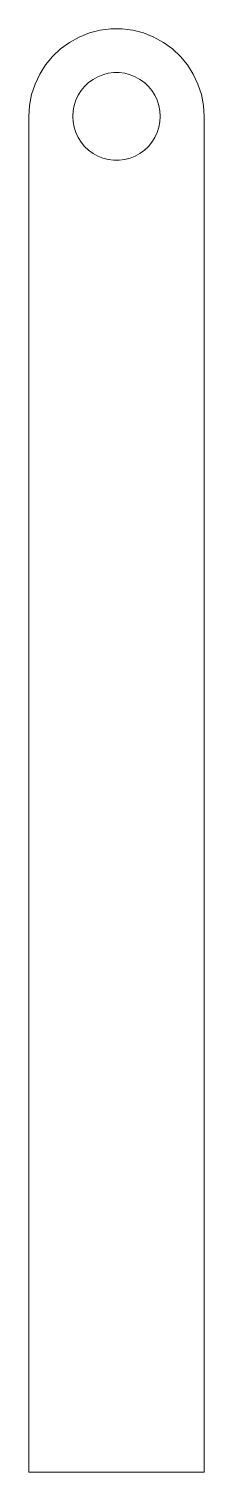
# Model space of a CAD drawing. Header units: millimetres. Extents: x -6 to 6, y -49 to 49.
import ezdxf

# ---------------------------------------------------------------- set-up
doc = ezdxf.new("R2010")
doc.units = ezdxf.units.MM
doc.layers.get('0').update_dxf_attribs({"linetype": 'CONTINUOUS', "lineweight": 0})

msp = doc.modelspace()

# ---------------------------------------------------------------- linework, layer by layer
for p, q in [((-3.793, 47.597), (-3.188, 48.036)), ((-3.188, 48.036), (-2.533, 48.396)), ((-2.533, 48.396), (-1.839, 48.671)), ((-1.839, 48.671), (-1.115, 48.857)), ((-1.115, 48.857), (-0.374, 48.951)), ((-0.374, 48.951), (0.374, 48.951)), ((0.374, 48.951), (1.115, 48.857)), ((1.115, 48.857), (1.839, 48.671)), ((1.839, 48.671), (2.533, 48.396)), ((2.533, 48.396), (3.188, 48.036)), ((3.188, 48.036), (3.793, 47.597)), ((-4.814, 46.51), (-4.337, 47.086)), ((-4.337, 47.086), (-3.793, 47.597)), ((3.793, 47.597), (4.337, 47.086)), ((4.337, 47.086), (4.814, 46.51)), ((-5.214, 45.879), (-4.814, 46.51)), ((4.814, 46.51), (5.214, 45.879)), ((-5.763, 44.492), (-5.532, 45.203)), ((-5.532, 45.203), (-5.214, 45.879)), ((-2.407, 44.761), (-2.169, 45.049)), ((-2.169, 45.049), (-1.896, 45.305)), ((-1.896, 45.305), (-1.594, 45.524)), ((-1.594, 45.524), (-1.267, 45.704)), ((-1.267, 45.704), (-0.919, 45.842)), ((-0.919, 45.842), (-0.557, 45.935)), ((-0.557, 45.935), (-0.187, 45.982)), ((-0.187, 45.982), (0.187, 45.982)), ((0.187, 45.982), (0.557, 45.935)), ((0.557, 45.935), (0.919, 45.842)), ((0.919, 45.842), (1.267, 45.704)), ((1.267, 45.704), (1.594, 45.524)), ((1.594, 45.524), (1.896, 45.305)), ((1.896, 45.305), (2.169, 45.049)), ((2.169, 45.049), (2.407, 44.761)), ((5.214, 45.879), (5.532, 45.203)), ((5.532, 45.203), (5.763, 44.492)), ((-5.903, 43.758), (-5.763, 44.492)), ((-2.882, 43.752), (-2.766, 44.108)), ((-2.766, 44.108), (-2.607, 44.446)), ((-2.607, 44.446), (-2.407, 44.761)), ((2.407, 44.761), (2.607, 44.446)), ((2.607, 44.446), (2.766, 44.108)), ((2.766, 44.108), (2.882, 43.752)), ((5.763, 44.492), (5.903, 43.758)), ((-5.95, 43.012), (-5.903, 43.758)), ((-2.975, 43.012), (-2.952, 43.385)), ((-2.952, 43.385), (-2.882, 43.752)), ((2.882, 43.752), (2.952, 43.385)), ((2.952, 43.385), (2.975, 43.012)), ((5.903, 43.758), (5.95, 43.012)), ((-5.95, -48.963), (-5.95, 43.012)), ((-2.952, 42.64), (-2.975, 43.012)), ((-2.882, 42.273), (-2.952, 42.64)), ((-2.766, 41.917), (-2.882, 42.273)), ((2.882, 42.273), (2.766, 41.917)), ((2.952, 42.64), (2.882, 42.273)), ((2.975, 43.012), (2.952, 42.64)), ((5.95, 43.012), (5.95, -48.963)), ((-2.607, 41.579), (-2.766, 41.917)), ((-2.407, 41.264), (-2.607, 41.579)), ((-2.169, 40.976), (-2.407, 41.264)), ((2.407, 41.264), (2.169, 40.976)), ((2.607, 41.579), (2.407, 41.264)), ((2.766, 41.917), (2.607, 41.579)), ((-1.896, 40.72), (-2.169, 40.976)), ((-1.594, 40.501), (-1.896, 40.72)), ((-1.267, 40.321), (-1.594, 40.501)), ((-0.919, 40.183), (-1.267, 40.321)), ((-0.557, 40.09), (-0.919, 40.183)), ((0.919, 40.183), (0.557, 40.09)), ((1.267, 40.321), (0.919, 40.183)), ((1.594, 40.501), (1.267, 40.321)), ((1.896, 40.72), (1.594, 40.501)), ((2.169, 40.976), (1.896, 40.72)), ((-0.187, 40.043), (-0.557, 40.09)), ((0.187, 40.043), (-0.187, 40.043)), ((0.557, 40.09), (0.187, 40.043)), ((5.95, -48.963), (-5.95, -48.963))]:
    msp.add_line(p, q)

doc.saveas('drawing.dxf')
